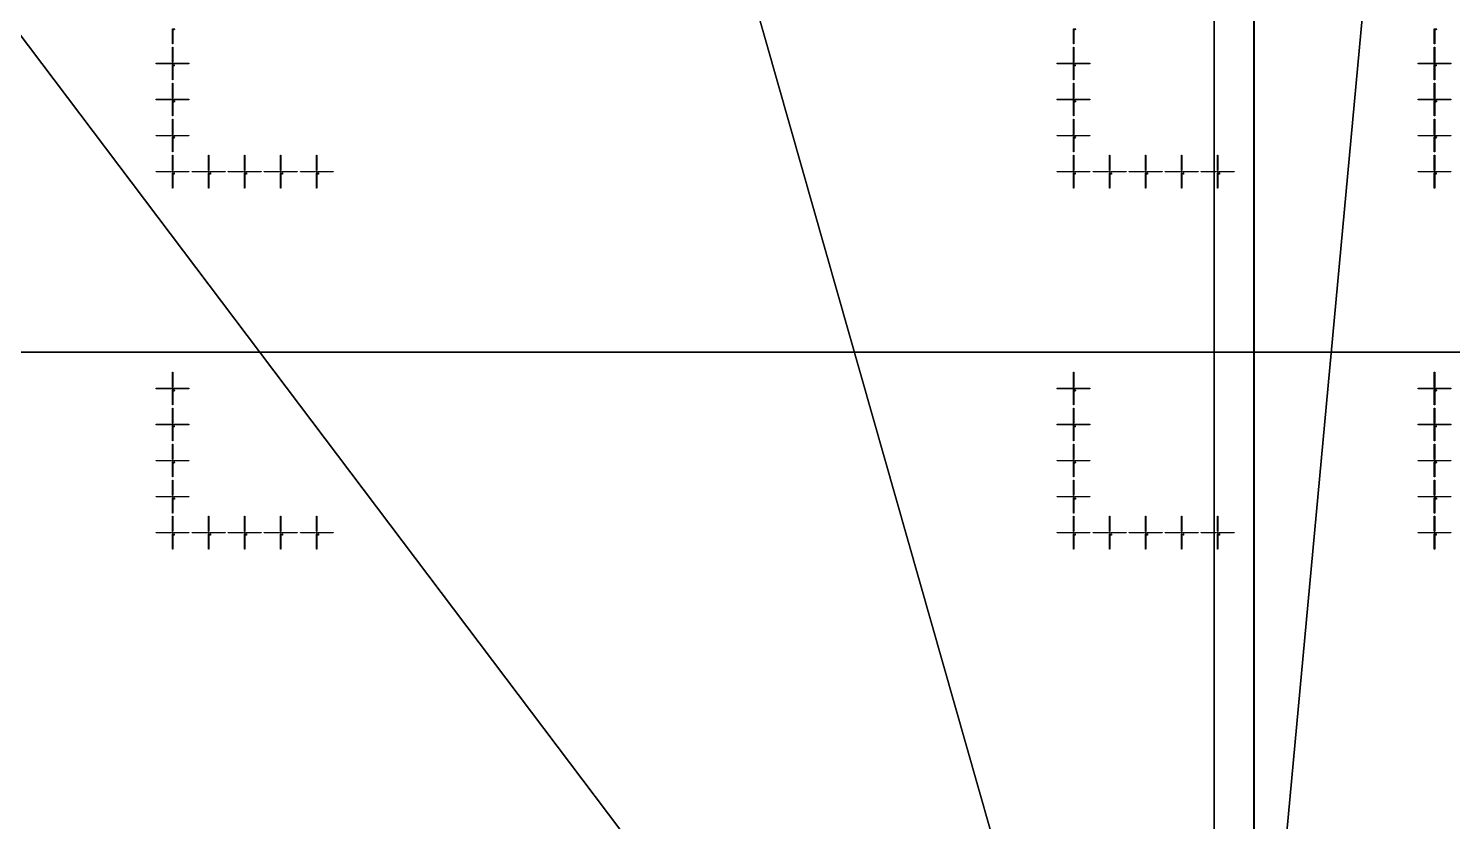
# Model space of a CAD drawing. Extents: x -25400 to 25400, y -24113 to 25400.
# Drawn here: x -6579 to 1324, y 4411 to 8810 of the extents above; entities that cross this region are included whole.
import ezdxf

# ---------------------------------------------------------------- set-up
doc = ezdxf.new("R2010")
doc.units = 0
for name, color, linetype in [('L0D0', 2, 'CONTINUOUS'), ('L1D0', 3, 'CONTINUOUS'), ('L3D0', 4, 'CONTINUOUS')]:
    doc.layers.add(name, color=color, linetype=linetype)

msp = doc.modelspace()

# ---------------------------------------------------------------- linework, layer by layer
at = {"layer": 'L0D0'}
msp.add_lwpolyline([(-10586.544, 14018.85), (0, 0), (-13818, 8555.744)], dxfattribs=at)
for points in [[(0, 0), (-10586.544, 14018.85), (-3988.706, 14018.85)], [(-7983.296, -24112.788), (-7996.667, -24108.366), (-8040.032, -24093.939), (-8083.372, -24079.433), (-8126.685, -24064.85), (-8169.972, -24050.188), (-8213.232, -24035.449), (-8256.466, -24020.632), (-8299.673, -24005.737), (-8299.673, 14018.85), (0, 14018.85), (0, 0), (-4251.735, -24112.788)], [(0, 0), (-3988.706, 14018.85), (1299.037, 14018.85)], [(4251.735, -24112.788), (0, 0), (0, 14018.85), (7213, 14018.85), (7213, 14016), (8342.854, 14016), (8342.854, -23990.765), (8299.673, -24005.737), (8256.466, -24020.632), (8213.232, -24035.449), (8169.972, -24050.188), (8126.685, -24064.85), (8083.372, -24079.433), (8040.032, -24093.939), (7996.667, -24108.366), (7983.296, -24112.788)], [(0, 0), (1299.037, 14018.85), (6980.558, 14018.85)]]:
    msp.add_lwpolyline(points, close=True, dxfattribs=at)
at = {"layer": 'L1D0'}
for points in [[(-5780.75, 8724.85), (-5780.75, 8807.85), (-5778.25, 8807.85), (-5778.25, 8724.85)], [(-5773.5, 8805.294), (-5773.5, 8808.85), (-5769.056, 8808.85), (-5769.056, 8807.961), (-5772.611, 8807.961), (-5772.611, 8806.183), (-5769.944, 8806.183), (-5769.944, 8805.294)], [(-5773.5, 8802.628), (-5773.5, 8803.517), (-5769.944, 8803.517), (-5769.944, 8802.628)], [(-5769.944, 8803.517), (-5769.944, 8805.294), (-5769.056, 8805.294), (-5769.056, 8803.517)], [(-780.75, 8724.85), (-780.75, 8807.85), (-778.25, 8807.85), (-778.25, 8724.85)], [(-773.5, 8805.294), (-773.5, 8808.85), (-769.056, 8808.85), (-769.056, 8807.961), (-772.611, 8807.961), (-772.611, 8806.183), (-769.944, 8806.183), (-769.944, 8805.294)], [(-773.5, 8802.628), (-773.5, 8803.517), (-769.944, 8803.517), (-769.944, 8802.628)], [(-769.944, 8803.517), (-769.944, 8805.294), (-769.056, 8805.294), (-769.056, 8803.517)], [(1222.25, 8724.85), (1222.25, 8807.85), (1224.75, 8807.85), (1224.75, 8724.85)], [(1229.5, 8805.294), (1229.5, 8808.85), (1233.944, 8808.85), (1233.944, 8807.961), (1230.389, 8807.961), (1230.389, 8806.183), (1233.056, 8806.183), (1233.056, 8805.294)], [(1229.5, 8802.628), (1229.5, 8803.517), (1233.056, 8803.517), (1233.056, 8802.628)], [(1233.056, 8803.517), (1233.056, 8805.294), (1233.944, 8805.294), (1233.944, 8803.517)], [(-5780.75, 8623.85), (-5780.75, 8706.85), (-5778.25, 8706.85), (-5778.25, 8623.85)], [(-780.75, 8623.85), (-780.75, 8706.85), (-778.25, 8706.85), (-778.25, 8623.85)], [(1222.25, 8623.85), (1222.25, 8706.85), (1224.75, 8706.85), (1224.75, 8623.85)], [(-5870.5, 8614.6), (-5870.5, 8617.1), (-5787.5, 8617.1), (-5787.5, 8614.6)], [(-5779.7, 8610.85), (-5779.7, 8615.65), (-5784.5, 8615.65), (-5784.5, 8616.05), (-5779.7, 8616.05), (-5779.7, 8620.85), (-5779.3, 8620.85), (-5779.3, 8616.05), (-5774.5, 8616.05), (-5774.5, 8615.65), (-5779.3, 8615.65), (-5779.3, 8610.85)], [(-5771.5, 8614.6), (-5771.5, 8617.1), (-5688.5, 8617.1), (-5688.5, 8614.6)], [(-870.5, 8614.6), (-870.5, 8617.1), (-787.5, 8617.1), (-787.5, 8614.6)], [(-779.7, 8610.85), (-779.7, 8615.65), (-784.5, 8615.65), (-784.5, 8616.05), (-779.7, 8616.05), (-779.7, 8620.85), (-779.3, 8620.85), (-779.3, 8616.05), (-774.5, 8616.05), (-774.5, 8615.65), (-779.3, 8615.65), (-779.3, 8610.85)], [(-771.5, 8614.6), (-771.5, 8617.1), (-688.5, 8617.1), (-688.5, 8614.6)], [(1132.5, 8614.6), (1132.5, 8617.1), (1215.5, 8617.1), (1215.5, 8614.6)], [(1223.3, 8610.85), (1223.3, 8615.65), (1218.5, 8615.65), (1218.5, 8616.05), (1223.3, 8616.05), (1223.3, 8620.85), (1223.7, 8620.85), (1223.7, 8616.05), (1228.5, 8616.05), (1228.5, 8615.65), (1223.7, 8615.65), (1223.7, 8610.85)], [(1231.5, 8614.6), (1231.5, 8617.1), (1314.5, 8617.1), (1314.5, 8614.6)], [(-5780.75, 8524.85), (-5780.75, 8607.85), (-5778.25, 8607.85), (-5778.25, 8524.85)], [(-5770.833, 8602.628), (-5770.833, 8604.406), (-5773.5, 8604.406), (-5773.5, 8606.183), (-5772.611, 8606.183), (-5772.611, 8605.294), (-5770.833, 8605.294), (-5770.833, 8607.961), (-5771.722, 8607.961), (-5771.722, 8608.85), (-5769.944, 8608.85), (-5769.944, 8605.294), (-5769.056, 8605.294), (-5769.056, 8604.406), (-5769.944, 8604.406), (-5769.944, 8602.628)], [(-5772.611, 8606.183), (-5772.611, 8607.961), (-5771.722, 8607.961), (-5771.722, 8606.183)], [(-780.75, 8524.85), (-780.75, 8607.85), (-778.25, 8607.85), (-778.25, 8524.85)], [(-770.833, 8602.628), (-770.833, 8604.406), (-773.5, 8604.406), (-773.5, 8606.183), (-772.611, 8606.183), (-772.611, 8605.294), (-770.833, 8605.294), (-770.833, 8607.961), (-771.722, 8607.961), (-771.722, 8608.85), (-769.944, 8608.85), (-769.944, 8605.294), (-769.056, 8605.294), (-769.056, 8604.406), (-769.944, 8604.406), (-769.944, 8602.628)], [(-772.611, 8606.183), (-772.611, 8607.961), (-771.722, 8607.961), (-771.722, 8606.183)], [(1222.25, 8524.85), (1222.25, 8607.85), (1224.75, 8607.85), (1224.75, 8524.85)], [(1232.167, 8602.628), (1232.167, 8604.406), (1229.5, 8604.406), (1229.5, 8606.183), (1230.389, 8606.183), (1230.389, 8605.294), (1232.167, 8605.294), (1232.167, 8607.961), (1231.278, 8607.961), (1231.278, 8608.85), (1233.056, 8608.85), (1233.056, 8605.294), (1233.944, 8605.294), (1233.944, 8604.406), (1233.056, 8604.406), (1233.056, 8602.628)], [(1230.389, 8606.183), (1230.389, 8607.961), (1231.278, 8607.961), (1231.278, 8606.183)], [(-5780.75, 8423.85), (-5780.75, 8506.85), (-5778.25, 8506.85), (-5778.25, 8423.85)], [(-780.75, 8423.85), (-780.75, 8506.85), (-778.25, 8506.85), (-778.25, 8423.85)], [(1222.25, 8423.85), (1222.25, 8506.85), (1224.75, 8506.85), (1224.75, 8423.85)], [(-5870.5, 8414.6), (-5870.5, 8417.1), (-5787.5, 8417.1), (-5787.5, 8414.6)], [(-5779.7, 8410.85), (-5779.7, 8415.65), (-5784.5, 8415.65), (-5784.5, 8416.05), (-5779.7, 8416.05), (-5779.7, 8420.85), (-5779.3, 8420.85), (-5779.3, 8416.05), (-5774.5, 8416.05), (-5774.5, 8415.65), (-5779.3, 8415.65), (-5779.3, 8410.85)], [(-5780.75, 8324.85), (-5780.75, 8407.85), (-5778.25, 8407.85), (-5778.25, 8324.85)], [(-5773.5, 8407.961), (-5773.5, 8408.85), (-5769.944, 8408.85), (-5769.944, 8407.961)], [(-5773.5, 8402.628), (-5773.5, 8403.517), (-5769.944, 8403.517), (-5769.944, 8402.628)], [(-5772.611, 8405.294), (-5772.611, 8406.183), (-5769.944, 8406.183), (-5769.944, 8405.294)], [(-5771.5, 8414.6), (-5771.5, 8417.1), (-5688.5, 8417.1), (-5688.5, 8414.6)], [(-5769.944, 8406.183), (-5769.944, 8407.961), (-5769.056, 8407.961), (-5769.056, 8406.183)], [(-5769.944, 8403.517), (-5769.944, 8405.294), (-5769.056, 8405.294), (-5769.056, 8403.517)], [(-870.5, 8414.6), (-870.5, 8417.1), (-787.5, 8417.1), (-787.5, 8414.6)], [(-779.7, 8410.85), (-779.7, 8415.65), (-784.5, 8415.65), (-784.5, 8416.05), (-779.7, 8416.05), (-779.7, 8420.85), (-779.3, 8420.85), (-779.3, 8416.05), (-774.5, 8416.05), (-774.5, 8415.65), (-779.3, 8415.65), (-779.3, 8410.85)], [(-780.75, 8324.85), (-780.75, 8407.85), (-778.25, 8407.85), (-778.25, 8324.85)], [(-773.5, 8407.961), (-773.5, 8408.85), (-769.944, 8408.85), (-769.944, 8407.961)], [(-773.5, 8402.628), (-773.5, 8403.517), (-769.944, 8403.517), (-769.944, 8402.628)], [(-772.611, 8405.294), (-772.611, 8406.183), (-769.944, 8406.183), (-769.944, 8405.294)], [(-771.5, 8414.6), (-771.5, 8417.1), (-688.5, 8417.1), (-688.5, 8414.6)], [(-769.944, 8406.183), (-769.944, 8407.961), (-769.056, 8407.961), (-769.056, 8406.183)], [(-769.944, 8403.517), (-769.944, 8405.294), (-769.056, 8405.294), (-769.056, 8403.517)], [(1132.5, 8414.6), (1132.5, 8417.1), (1215.5, 8417.1), (1215.5, 8414.6)], [(1223.3, 8410.85), (1223.3, 8415.65), (1218.5, 8415.65), (1218.5, 8416.05), (1223.3, 8416.05), (1223.3, 8420.85), (1223.7, 8420.85), (1223.7, 8416.05), (1228.5, 8416.05), (1228.5, 8415.65), (1223.7, 8415.65), (1223.7, 8410.85)], [(1222.25, 8324.85), (1222.25, 8407.85), (1224.75, 8407.85), (1224.75, 8324.85)], [(1229.5, 8407.961), (1229.5, 8408.85), (1233.056, 8408.85), (1233.056, 8407.961)], [(1229.5, 8402.628), (1229.5, 8403.517), (1233.056, 8403.517), (1233.056, 8402.628)], [(1230.389, 8405.294), (1230.389, 8406.183), (1233.056, 8406.183), (1233.056, 8405.294)], [(1231.5, 8414.6), (1231.5, 8417.1), (1314.5, 8417.1), (1314.5, 8414.6)], [(1233.056, 8406.183), (1233.056, 8407.961), (1233.944, 8407.961), (1233.944, 8406.183)], [(1233.056, 8403.517), (1233.056, 8405.294), (1233.944, 8405.294), (1233.944, 8403.517)], [(-5780.75, 8223.85), (-5780.75, 8306.85), (-5778.25, 8306.85), (-5778.25, 8223.85)], [(-780.75, 8223.85), (-780.75, 8306.85), (-778.25, 8306.85), (-778.25, 8223.85)], [(1222.25, 8223.85), (1222.25, 8306.85), (1224.75, 8306.85), (1224.75, 8223.85)], [(-5779.7, 8210.85), (-5779.7, 8215.65), (-5784.5, 8215.65), (-5784.5, 8216.05), (-5779.7, 8216.05), (-5779.7, 8220.85), (-5779.3, 8220.85), (-5779.3, 8216.05), (-5774.5, 8216.05), (-5774.5, 8215.65), (-5779.3, 8215.65), (-5779.3, 8210.85)], [(-779.7, 8210.85), (-779.7, 8215.65), (-784.5, 8215.65), (-784.5, 8216.05), (-779.7, 8216.05), (-779.7, 8220.85), (-779.3, 8220.85), (-779.3, 8216.05), (-774.5, 8216.05), (-774.5, 8215.65), (-779.3, 8215.65), (-779.3, 8210.85)], [(1223.3, 8210.85), (1223.3, 8215.65), (1218.5, 8215.65), (1218.5, 8216.05), (1223.3, 8216.05), (1223.3, 8220.85), (1223.7, 8220.85), (1223.7, 8216.05), (1228.5, 8216.05), (1228.5, 8215.65), (1223.7, 8215.65), (1223.7, 8210.85)], [(-5870.5, 8214.6), (-5870.5, 8217.1), (-5787.5, 8217.1), (-5787.5, 8214.6)], [(-5780.75, 8124.85), (-5780.75, 8207.85), (-5778.25, 8207.85), (-5778.25, 8124.85)], [(-5773.5, 8207.072), (-5773.5, 8207.961), (-5772.611, 8207.961), (-5772.611, 8207.072)], [(-5773.5, 8202.628), (-5773.5, 8204.406), (-5772.611, 8204.406), (-5772.611, 8203.517), (-5769.056, 8203.517), (-5769.056, 8202.628)], [(-5772.611, 8207.961), (-5772.611, 8208.85), (-5769.944, 8208.85), (-5769.944, 8207.961)], [(-5772.611, 8204.406), (-5772.611, 8205.294), (-5770.833, 8205.294), (-5770.833, 8204.406)], [(-5771.5, 8214.6), (-5771.5, 8217.1), (-5688.5, 8217.1), (-5688.5, 8214.6)], [(-5770.833, 8205.294), (-5770.833, 8206.183), (-5769.944, 8206.183), (-5769.944, 8205.294)], [(-5769.944, 8206.183), (-5769.944, 8207.961), (-5769.056, 8207.961), (-5769.056, 8206.183)], [(-870.5, 8214.6), (-870.5, 8217.1), (-787.5, 8217.1), (-787.5, 8214.6)], [(-780.75, 8124.85), (-780.75, 8207.85), (-778.25, 8207.85), (-778.25, 8124.85)], [(-773.5, 8207.072), (-773.5, 8207.961), (-772.611, 8207.961), (-772.611, 8207.072)], [(-773.5, 8202.628), (-773.5, 8204.406), (-772.611, 8204.406), (-772.611, 8203.517), (-769.056, 8203.517), (-769.056, 8202.628)], [(-772.611, 8207.961), (-772.611, 8208.85), (-769.944, 8208.85), (-769.944, 8207.961)], [(-772.611, 8204.406), (-772.611, 8205.294), (-770.833, 8205.294), (-770.833, 8204.406)], [(-771.5, 8214.6), (-771.5, 8217.1), (-688.5, 8217.1), (-688.5, 8214.6)], [(-770.833, 8205.294), (-770.833, 8206.183), (-769.944, 8206.183), (-769.944, 8205.294)], [(-769.944, 8206.183), (-769.944, 8207.961), (-769.056, 8207.961), (-769.056, 8206.183)], [(1132.5, 8214.6), (1132.5, 8217.1), (1215.5, 8217.1), (1215.5, 8214.6)], [(1222.25, 8124.85), (1222.25, 8207.85), (1224.75, 8207.85), (1224.75, 8124.85)], [(1229.5, 8207.072), (1229.5, 8207.961), (1230.389, 8207.961), (1230.389, 8207.072)], [(1229.5, 8202.628), (1229.5, 8204.406), (1230.389, 8204.406), (1230.389, 8203.517), (1233.944, 8203.517), (1233.944, 8202.628)], [(1230.389, 8207.961), (1230.389, 8208.85), (1233.056, 8208.85), (1233.056, 8207.961)], [(1230.389, 8204.406), (1230.389, 8205.294), (1232.167, 8205.294), (1232.167, 8204.406)], [(1231.5, 8214.6), (1231.5, 8217.1), (1314.5, 8217.1), (1314.5, 8214.6)], [(1232.167, 8205.294), (1232.167, 8206.183), (1233.056, 8206.183), (1233.056, 8205.294)], [(1233.056, 8206.183), (1233.056, 8207.961), (1233.944, 8207.961), (1233.944, 8206.183)], [(-5780.75, 8023.85), (-5780.75, 8106.85), (-5778.25, 8106.85), (-5778.25, 8023.85)], [(-5580.75, 8023.85), (-5580.75, 8106.85), (-5578.25, 8106.85), (-5578.25, 8023.85)], [(-5380.75, 8023.85), (-5380.75, 8106.85), (-5378.25, 8106.85), (-5378.25, 8023.85)], [(-5180.75, 8023.85), (-5180.75, 8106.85), (-5178.25, 8106.85), (-5178.25, 8023.85)], [(-4980.75, 8023.85), (-4980.75, 8106.85), (-4978.25, 8106.85), (-4978.25, 8023.85)], [(-780.75, 8023.85), (-780.75, 8106.85), (-778.25, 8106.85), (-778.25, 8023.85)], [(-580.75, 8023.85), (-580.75, 8106.85), (-578.25, 8106.85), (-578.25, 8023.85)], [(-380.75, 8023.85), (-380.75, 8106.85), (-378.25, 8106.85), (-378.25, 8023.85)], [(-180.75, 8023.85), (-180.75, 8106.85), (-178.25, 8106.85), (-178.25, 8023.85)], [(19.25, 8023.85), (19.25, 8106.85), (21.75, 8106.85), (21.75, 8023.85)], [(1222.25, 8023.85), (1222.25, 8106.85), (1224.75, 8106.85), (1224.75, 8023.85)], [(-5870.5, 8014.6), (-5870.5, 8017.1), (-5787.5, 8017.1), (-5787.5, 8014.6)], [(-5779.7, 8010.85), (-5779.7, 8015.65), (-5784.5, 8015.65), (-5784.5, 8016.05), (-5779.7, 8016.05), (-5779.7, 8020.85), (-5779.3, 8020.85), (-5779.3, 8016.05), (-5774.5, 8016.05), (-5774.5, 8015.65), (-5779.3, 8015.65), (-5779.3, 8010.85)], [(-5780.75, 7924.85), (-5780.75, 8007.85), (-5778.25, 8007.85), (-5778.25, 7924.85)], [(-5772.611, 8002.628), (-5772.611, 8003.517), (-5771.722, 8003.517), (-5771.722, 8007.072), (-5772.611, 8007.072), (-5772.611, 8007.961), (-5771.722, 8007.961), (-5771.722, 8008.85), (-5770.833, 8008.85), (-5770.833, 8003.517), (-5769.944, 8003.517), (-5769.944, 8002.628)], [(-5771.5, 8014.6), (-5771.5, 8017.1), (-5688.5, 8017.1), (-5688.5, 8014.6)], [(-5670.5, 8014.6), (-5670.5, 8017.1), (-5587.5, 8017.1), (-5587.5, 8014.6)], [(-5579.7, 8010.85), (-5579.7, 8015.65), (-5584.5, 8015.65), (-5584.5, 8016.05), (-5579.7, 8016.05), (-5579.7, 8020.85), (-5579.3, 8020.85), (-5579.3, 8016.05), (-5574.5, 8016.05), (-5574.5, 8015.65), (-5579.3, 8015.65), (-5579.3, 8010.85)], [(-5580.75, 7924.85), (-5580.75, 8007.85), (-5578.25, 8007.85), (-5578.25, 7924.85)], [(-5573.5, 8007.072), (-5573.5, 8007.961), (-5572.611, 8007.961), (-5572.611, 8007.072)], [(-5573.5, 8002.628), (-5573.5, 8004.406), (-5572.611, 8004.406), (-5572.611, 8003.517), (-5569.056, 8003.517), (-5569.056, 8002.628)], [(-5572.611, 8007.961), (-5572.611, 8008.85), (-5569.944, 8008.85), (-5569.944, 8007.961)], [(-5572.611, 8004.406), (-5572.611, 8005.294), (-5570.833, 8005.294), (-5570.833, 8004.406)], [(-5571.5, 8014.6), (-5571.5, 8017.1), (-5488.5, 8017.1), (-5488.5, 8014.6)], [(-5570.833, 8005.294), (-5570.833, 8006.183), (-5569.944, 8006.183), (-5569.944, 8005.294)], [(-5569.944, 8006.183), (-5569.944, 8007.961), (-5569.056, 8007.961), (-5569.056, 8006.183)], [(-5470.5, 8014.6), (-5470.5, 8017.1), (-5387.5, 8017.1), (-5387.5, 8014.6)], [(-5379.7, 8010.85), (-5379.7, 8015.65), (-5384.5, 8015.65), (-5384.5, 8016.05), (-5379.7, 8016.05), (-5379.7, 8020.85), (-5379.3, 8020.85), (-5379.3, 8016.05), (-5374.5, 8016.05), (-5374.5, 8015.65), (-5379.3, 8015.65), (-5379.3, 8010.85)], [(-5380.75, 7924.85), (-5380.75, 8007.85), (-5378.25, 8007.85), (-5378.25, 7924.85)], [(-5373.5, 8007.961), (-5373.5, 8008.85), (-5369.944, 8008.85), (-5369.944, 8007.961)], [(-5373.5, 8002.628), (-5373.5, 8003.517), (-5369.944, 8003.517), (-5369.944, 8002.628)], [(-5372.611, 8005.294), (-5372.611, 8006.183), (-5369.944, 8006.183), (-5369.944, 8005.294)], [(-5371.5, 8014.6), (-5371.5, 8017.1), (-5288.5, 8017.1), (-5288.5, 8014.6)], [(-5369.944, 8006.183), (-5369.944, 8007.961), (-5369.056, 8007.961), (-5369.056, 8006.183)], [(-5369.944, 8003.517), (-5369.944, 8005.294), (-5369.056, 8005.294), (-5369.056, 8003.517)], [(-5270.5, 8014.6), (-5270.5, 8017.1), (-5187.5, 8017.1), (-5187.5, 8014.6)], [(-5179.7, 8010.85), (-5179.7, 8015.65), (-5184.5, 8015.65), (-5184.5, 8016.05), (-5179.7, 8016.05), (-5179.7, 8020.85), (-5179.3, 8020.85), (-5179.3, 8016.05), (-5174.5, 8016.05), (-5174.5, 8015.65), (-5179.3, 8015.65), (-5179.3, 8010.85)], [(-5180.75, 7924.85), (-5180.75, 8007.85), (-5178.25, 8007.85), (-5178.25, 7924.85)], [(-5170.833, 8002.628), (-5170.833, 8004.406), (-5173.5, 8004.406), (-5173.5, 8006.183), (-5172.611, 8006.183), (-5172.611, 8005.294), (-5170.833, 8005.294), (-5170.833, 8007.961), (-5171.722, 8007.961), (-5171.722, 8008.85), (-5169.944, 8008.85), (-5169.944, 8005.294), (-5169.056, 8005.294), (-5169.056, 8004.406), (-5169.944, 8004.406), (-5169.944, 8002.628)], [(-5172.611, 8006.183), (-5172.611, 8007.961), (-5171.722, 8007.961), (-5171.722, 8006.183)], [(-5171.5, 8014.6), (-5171.5, 8017.1), (-5088.5, 8017.1), (-5088.5, 8014.6)], [(-5070.5, 8014.6), (-5070.5, 8017.1), (-4987.5, 8017.1), (-4987.5, 8014.6)], [(-4979.7, 8010.85), (-4979.7, 8015.65), (-4984.5, 8015.65), (-4984.5, 8016.05), (-4979.7, 8016.05), (-4979.7, 8020.85), (-4979.3, 8020.85), (-4979.3, 8016.05), (-4974.5, 8016.05), (-4974.5, 8015.65), (-4979.3, 8015.65), (-4979.3, 8010.85)], [(-4980.75, 7924.85), (-4980.75, 8007.85), (-4978.25, 8007.85), (-4978.25, 7924.85)], [(-4973.5, 8005.294), (-4973.5, 8008.85), (-4969.056, 8008.85), (-4969.056, 8007.961), (-4972.611, 8007.961), (-4972.611, 8006.183), (-4969.944, 8006.183), (-4969.944, 8005.294)], [(-4973.5, 8002.628), (-4973.5, 8003.517), (-4969.944, 8003.517), (-4969.944, 8002.628)], [(-4971.5, 8014.6), (-4971.5, 8017.1), (-4888.5, 8017.1), (-4888.5, 8014.6)], [(-4969.944, 8003.517), (-4969.944, 8005.294), (-4969.056, 8005.294), (-4969.056, 8003.517)], [(-870.5, 8014.6), (-870.5, 8017.1), (-787.5, 8017.1), (-787.5, 8014.6)], [(-779.7, 8010.85), (-779.7, 8015.65), (-784.5, 8015.65), (-784.5, 8016.05), (-779.7, 8016.05), (-779.7, 8020.85), (-779.3, 8020.85), (-779.3, 8016.05), (-774.5, 8016.05), (-774.5, 8015.65), (-779.3, 8015.65), (-779.3, 8010.85)], [(-780.75, 7924.85), (-780.75, 8007.85), (-778.25, 8007.85), (-778.25, 7924.85)], [(-772.611, 8002.628), (-772.611, 8003.517), (-771.722, 8003.517), (-771.722, 8007.072), (-772.611, 8007.072), (-772.611, 8007.961), (-771.722, 8007.961), (-771.722, 8008.85), (-770.833, 8008.85), (-770.833, 8003.517), (-769.944, 8003.517), (-769.944, 8002.628)], [(-771.5, 8014.6), (-771.5, 8017.1), (-688.5, 8017.1), (-688.5, 8014.6)], [(-670.5, 8014.6), (-670.5, 8017.1), (-587.5, 8017.1), (-587.5, 8014.6)], [(-579.7, 8010.85), (-579.7, 8015.65), (-584.5, 8015.65), (-584.5, 8016.05), (-579.7, 8016.05), (-579.7, 8020.85), (-579.3, 8020.85), (-579.3, 8016.05), (-574.5, 8016.05), (-574.5, 8015.65), (-579.3, 8015.65), (-579.3, 8010.85)], [(-580.75, 7924.85), (-580.75, 8007.85), (-578.25, 8007.85), (-578.25, 7924.85)], [(-573.5, 8007.072), (-573.5, 8007.961), (-572.611, 8007.961), (-572.611, 8007.072)], [(-573.5, 8002.628), (-573.5, 8004.406), (-572.611, 8004.406), (-572.611, 8003.517), (-569.056, 8003.517), (-569.056, 8002.628)], [(-572.611, 8007.961), (-572.611, 8008.85), (-569.944, 8008.85), (-569.944, 8007.961)], [(-572.611, 8004.406), (-572.611, 8005.294), (-570.833, 8005.294), (-570.833, 8004.406)], [(-571.5, 8014.6), (-571.5, 8017.1), (-488.5, 8017.1), (-488.5, 8014.6)], [(-570.833, 8005.294), (-570.833, 8006.183), (-569.944, 8006.183), (-569.944, 8005.294)], [(-569.944, 8006.183), (-569.944, 8007.961), (-569.056, 8007.961), (-569.056, 8006.183)], [(-470.5, 8014.6), (-470.5, 8017.1), (-387.5, 8017.1), (-387.5, 8014.6)], [(-379.7, 8010.85), (-379.7, 8015.65), (-384.5, 8015.65), (-384.5, 8016.05), (-379.7, 8016.05), (-379.7, 8020.85), (-379.3, 8020.85), (-379.3, 8016.05), (-374.5, 8016.05), (-374.5, 8015.65), (-379.3, 8015.65), (-379.3, 8010.85)], [(-380.75, 7924.85), (-380.75, 8007.85), (-378.25, 8007.85), (-378.25, 7924.85)], [(-373.5, 8007.961), (-373.5, 8008.85), (-369.944, 8008.85), (-369.944, 8007.961)], [(-373.5, 8002.628), (-373.5, 8003.517), (-369.944, 8003.517), (-369.944, 8002.628)], [(-372.611, 8005.294), (-372.611, 8006.183), (-369.944, 8006.183), (-369.944, 8005.294)], [(-371.5, 8014.6), (-371.5, 8017.1), (-288.5, 8017.1), (-288.5, 8014.6)], [(-369.944, 8006.183), (-369.944, 8007.961), (-369.056, 8007.961), (-369.056, 8006.183)], [(-369.944, 8003.517), (-369.944, 8005.294), (-369.056, 8005.294), (-369.056, 8003.517)], [(-270.5, 8014.6), (-270.5, 8017.1), (-187.5, 8017.1), (-187.5, 8014.6)], [(-179.7, 8010.85), (-179.7, 8015.65), (-184.5, 8015.65), (-184.5, 8016.05), (-179.7, 8016.05), (-179.7, 8020.85), (-179.3, 8020.85), (-179.3, 8016.05), (-174.5, 8016.05), (-174.5, 8015.65), (-179.3, 8015.65), (-179.3, 8010.85)], [(-180.75, 7924.85), (-180.75, 8007.85), (-178.25, 8007.85), (-178.25, 7924.85)], [(-170.833, 8002.628), (-170.833, 8004.406), (-173.5, 8004.406), (-173.5, 8006.183), (-172.611, 8006.183), (-172.611, 8005.294), (-170.833, 8005.294), (-170.833, 8007.961), (-171.722, 8007.961), (-171.722, 8008.85), (-169.944, 8008.85), (-169.944, 8005.294), (-169.056, 8005.294), (-169.056, 8004.406), (-169.944, 8004.406), (-169.944, 8002.628)], [(-172.611, 8006.183), (-172.611, 8007.961), (-171.722, 8007.961), (-171.722, 8006.183)], [(-171.5, 8014.6), (-171.5, 8017.1), (-88.5, 8017.1), (-88.5, 8014.6)], [(-70.5, 8014.6), (-70.5, 8017.1), (12.5, 8017.1), (12.5, 8014.6)], [(20.3, 8010.85), (20.3, 8015.65), (15.5, 8015.65), (15.5, 8016.05), (20.3, 8016.05), (20.3, 8020.85), (20.7, 8020.85), (20.7, 8016.05), (25.5, 8016.05), (25.5, 8015.65), (20.7, 8015.65), (20.7, 8010.85)], [(19.25, 7924.85), (19.25, 8007.85), (21.75, 8007.85), (21.75, 7924.85)], [(26.5, 8005.294), (26.5, 8008.85), (30.944, 8008.85), (30.944, 8007.961), (27.389, 8007.961), (27.389, 8006.183), (30.056, 8006.183), (30.056, 8005.294)], [(26.5, 8002.628), (26.5, 8003.517), (30.056, 8003.517), (30.056, 8002.628)], [(28.5, 8014.6), (28.5, 8017.1), (111.5, 8017.1), (111.5, 8014.6)], [(30.056, 8003.517), (30.056, 8005.294), (30.944, 8005.294), (30.944, 8003.517)], [(1132.5, 8014.6), (1132.5, 8017.1), (1215.5, 8017.1), (1215.5, 8014.6)], [(1223.3, 8010.85), (1223.3, 8015.65), (1218.5, 8015.65), (1218.5, 8016.05), (1223.3, 8016.05), (1223.3, 8020.85), (1223.7, 8020.85), (1223.7, 8016.05), (1228.5, 8016.05), (1228.5, 8015.65), (1223.7, 8015.65), (1223.7, 8010.85)], [(1222.25, 7924.85), (1222.25, 8007.85), (1224.75, 8007.85), (1224.75, 7924.85)], [(1230.389, 8002.628), (1230.389, 8003.517), (1231.278, 8003.517), (1231.278, 8007.072), (1230.389, 8007.072), (1230.389, 8007.961), (1231.278, 8007.961), (1231.278, 8008.85), (1232.167, 8008.85), (1232.167, 8003.517), (1233.056, 8003.517), (1233.056, 8002.628)], [(1231.5, 8014.6), (1231.5, 8017.1), (1314.5, 8017.1), (1314.5, 8014.6)], [(-5780.75, 6820.85), (-5780.75, 6903.85), (-5778.25, 6903.85), (-5778.25, 6820.85)], [(-780.75, 6820.85), (-780.75, 6903.85), (-778.25, 6903.85), (-778.25, 6820.85)], [(1222.25, 6820.85), (1222.25, 6903.85), (1224.75, 6903.85), (1224.75, 6820.85)], [(-5870.5, 6811.6), (-5870.5, 6814.1), (-5787.5, 6814.1), (-5787.5, 6811.6)], [(-5779.7, 6807.85), (-5779.7, 6812.65), (-5784.5, 6812.65), (-5784.5, 6813.05), (-5779.7, 6813.05), (-5779.7, 6817.85), (-5779.3, 6817.85), (-5779.3, 6813.05), (-5774.5, 6813.05), (-5774.5, 6812.65), (-5779.3, 6812.65), (-5779.3, 6807.85)], [(-5780.75, 6721.85), (-5780.75, 6804.85), (-5778.25, 6804.85), (-5778.25, 6721.85)], [(-5773.5, 6802.294), (-5773.5, 6805.85), (-5769.056, 6805.85), (-5769.056, 6804.961), (-5772.611, 6804.961), (-5772.611, 6803.183), (-5769.944, 6803.183), (-5769.944, 6802.294)], [(-5773.5, 6799.628), (-5773.5, 6800.517), (-5769.944, 6800.517), (-5769.944, 6799.628)], [(-5771.5, 6811.6), (-5771.5, 6814.1), (-5688.5, 6814.1), (-5688.5, 6811.6)], [(-5769.944, 6800.517), (-5769.944, 6802.294), (-5769.056, 6802.294), (-5769.056, 6800.517)], [(-870.5, 6811.6), (-870.5, 6814.1), (-787.5, 6814.1), (-787.5, 6811.6)], [(-779.7, 6807.85), (-779.7, 6812.65), (-784.5, 6812.65), (-784.5, 6813.05), (-779.7, 6813.05), (-779.7, 6817.85), (-779.3, 6817.85), (-779.3, 6813.05), (-774.5, 6813.05), (-774.5, 6812.65), (-779.3, 6812.65), (-779.3, 6807.85)], [(-780.75, 6721.85), (-780.75, 6804.85), (-778.25, 6804.85), (-778.25, 6721.85)], [(-773.5, 6802.294), (-773.5, 6805.85), (-769.056, 6805.85), (-769.056, 6804.961), (-772.611, 6804.961), (-772.611, 6803.183), (-769.944, 6803.183), (-769.944, 6802.294)], [(-773.5, 6799.628), (-773.5, 6800.517), (-769.944, 6800.517), (-769.944, 6799.628)], [(-771.5, 6811.6), (-771.5, 6814.1), (-688.5, 6814.1), (-688.5, 6811.6)], [(-769.944, 6800.517), (-769.944, 6802.294), (-769.056, 6802.294), (-769.056, 6800.517)], [(1132.5, 6811.6), (1132.5, 6814.1), (1215.5, 6814.1), (1215.5, 6811.6)], [(1223.3, 6807.85), (1223.3, 6812.65), (1218.5, 6812.65), (1218.5, 6813.05), (1223.3, 6813.05), (1223.3, 6817.85), (1223.7, 6817.85), (1223.7, 6813.05), (1228.5, 6813.05), (1228.5, 6812.65), (1223.7, 6812.65), (1223.7, 6807.85)], [(1222.25, 6721.85), (1222.25, 6804.85), (1224.75, 6804.85), (1224.75, 6721.85)], [(1229.5, 6802.294), (1229.5, 6805.85), (1233.944, 6805.85), (1233.944, 6804.961), (1230.389, 6804.961), (1230.389, 6803.183), (1233.056, 6803.183), (1233.056, 6802.294)], [(1229.5, 6799.628), (1229.5, 6800.517), (1233.056, 6800.517), (1233.056, 6799.628)], [(1231.5, 6811.6), (1231.5, 6814.1), (1314.5, 6814.1), (1314.5, 6811.6)], [(1233.056, 6800.517), (1233.056, 6802.294), (1233.944, 6802.294), (1233.944, 6800.517)], [(-5780.75, 6620.85), (-5780.75, 6703.85), (-5778.25, 6703.85), (-5778.25, 6620.85)], [(-780.75, 6620.85), (-780.75, 6703.85), (-778.25, 6703.85), (-778.25, 6620.85)], [(1222.25, 6620.85), (1222.25, 6703.85), (1224.75, 6703.85), (1224.75, 6620.85)], [(-5870.5, 6611.6), (-5870.5, 6614.1), (-5787.5, 6614.1), (-5787.5, 6611.6)], [(-5779.7, 6607.85), (-5779.7, 6612.65), (-5784.5, 6612.65), (-5784.5, 6613.05), (-5779.7, 6613.05), (-5779.7, 6617.85), (-5779.3, 6617.85), (-5779.3, 6613.05), (-5774.5, 6613.05), (-5774.5, 6612.65), (-5779.3, 6612.65), (-5779.3, 6607.85)], [(-5780.75, 6521.85), (-5780.75, 6604.85), (-5778.25, 6604.85), (-5778.25, 6521.85)], [(-5770.833, 6599.628), (-5770.833, 6601.406), (-5773.5, 6601.406), (-5773.5, 6603.183), (-5772.611, 6603.183), (-5772.611, 6602.294), (-5770.833, 6602.294), (-5770.833, 6604.961), (-5771.722, 6604.961), (-5771.722, 6605.85), (-5769.944, 6605.85), (-5769.944, 6602.294), (-5769.056, 6602.294), (-5769.056, 6601.406), (-5769.944, 6601.406), (-5769.944, 6599.628)], [(-5772.611, 6603.183), (-5772.611, 6604.961), (-5771.722, 6604.961), (-5771.722, 6603.183)], [(-5771.5, 6611.6), (-5771.5, 6614.1), (-5688.5, 6614.1), (-5688.5, 6611.6)], [(-870.5, 6611.6), (-870.5, 6614.1), (-787.5, 6614.1), (-787.5, 6611.6)], [(-779.7, 6607.85), (-779.7, 6612.65), (-784.5, 6612.65), (-784.5, 6613.05), (-779.7, 6613.05), (-779.7, 6617.85), (-779.3, 6617.85), (-779.3, 6613.05), (-774.5, 6613.05), (-774.5, 6612.65), (-779.3, 6612.65), (-779.3, 6607.85)], [(-780.75, 6521.85), (-780.75, 6604.85), (-778.25, 6604.85), (-778.25, 6521.85)], [(-770.833, 6599.628), (-770.833, 6601.406), (-773.5, 6601.406), (-773.5, 6603.183), (-772.611, 6603.183), (-772.611, 6602.294), (-770.833, 6602.294), (-770.833, 6604.961), (-771.722, 6604.961), (-771.722, 6605.85), (-769.944, 6605.85), (-769.944, 6602.294), (-769.056, 6602.294), (-769.056, 6601.406), (-769.944, 6601.406), (-769.944, 6599.628)], [(-772.611, 6603.183), (-772.611, 6604.961), (-771.722, 6604.961), (-771.722, 6603.183)], [(-771.5, 6611.6), (-771.5, 6614.1), (-688.5, 6614.1), (-688.5, 6611.6)], [(1132.5, 6611.6), (1132.5, 6614.1), (1215.5, 6614.1), (1215.5, 6611.6)], [(1223.3, 6607.85), (1223.3, 6612.65), (1218.5, 6612.65), (1218.5, 6613.05), (1223.3, 6613.05), (1223.3, 6617.85), (1223.7, 6617.85), (1223.7, 6613.05), (1228.5, 6613.05), (1228.5, 6612.65), (1223.7, 6612.65), (1223.7, 6607.85)], [(1222.25, 6521.85), (1222.25, 6604.85), (1224.75, 6604.85), (1224.75, 6521.85)], [(1232.167, 6599.628), (1232.167, 6601.406), (1229.5, 6601.406), (1229.5, 6603.183), (1230.389, 6603.183), (1230.389, 6602.294), (1232.167, 6602.294), (1232.167, 6604.961), (1231.278, 6604.961), (1231.278, 6605.85), (1233.056, 6605.85), (1233.056, 6602.294), (1233.944, 6602.294), (1233.944, 6601.406), (1233.056, 6601.406), (1233.056, 6599.628)], [(1230.389, 6603.183), (1230.389, 6604.961), (1231.278, 6604.961), (1231.278, 6603.183)], [(1231.5, 6611.6), (1231.5, 6614.1), (1314.5, 6614.1), (1314.5, 6611.6)], [(-5780.75, 6420.85), (-5780.75, 6503.85), (-5778.25, 6503.85), (-5778.25, 6420.85)], [(-780.75, 6420.85), (-780.75, 6503.85), (-778.25, 6503.85), (-778.25, 6420.85)], [(1222.25, 6420.85), (1222.25, 6503.85), (1224.75, 6503.85), (1224.75, 6420.85)], [(-5870.5, 6411.6), (-5870.5, 6414.1), (-5787.5, 6414.1), (-5787.5, 6411.6)], [(-5779.7, 6407.85), (-5779.7, 6412.65), (-5784.5, 6412.65), (-5784.5, 6413.05), (-5779.7, 6413.05), (-5779.7, 6417.85), (-5779.3, 6417.85), (-5779.3, 6413.05), (-5774.5, 6413.05), (-5774.5, 6412.65), (-5779.3, 6412.65), (-5779.3, 6407.85)], [(-5780.75, 6321.85), (-5780.75, 6404.85), (-5778.25, 6404.85), (-5778.25, 6321.85)], [(-5773.5, 6404.961), (-5773.5, 6405.85), (-5769.944, 6405.85), (-5769.944, 6404.961)], [(-5772.611, 6402.294), (-5772.611, 6403.183), (-5769.944, 6403.183), (-5769.944, 6402.294)], [(-5771.5, 6411.6), (-5771.5, 6414.1), (-5688.5, 6414.1), (-5688.5, 6411.6)], [(-5769.944, 6403.183), (-5769.944, 6404.961), (-5769.056, 6404.961), (-5769.056, 6403.183)], [(-5769.944, 6400.517), (-5769.944, 6402.294), (-5769.056, 6402.294), (-5769.056, 6400.517)], [(-870.5, 6411.6), (-870.5, 6414.1), (-787.5, 6414.1), (-787.5, 6411.6)], [(-779.7, 6407.85), (-779.7, 6412.65), (-784.5, 6412.65), (-784.5, 6413.05), (-779.7, 6413.05), (-779.7, 6417.85), (-779.3, 6417.85), (-779.3, 6413.05), (-774.5, 6413.05), (-774.5, 6412.65), (-779.3, 6412.65), (-779.3, 6407.85)], [(-780.75, 6321.85), (-780.75, 6404.85), (-778.25, 6404.85), (-778.25, 6321.85)], [(-773.5, 6404.961), (-773.5, 6405.85), (-769.944, 6405.85), (-769.944, 6404.961)], [(-772.611, 6402.294), (-772.611, 6403.183), (-769.944, 6403.183), (-769.944, 6402.294)], [(-771.5, 6411.6), (-771.5, 6414.1), (-688.5, 6414.1), (-688.5, 6411.6)], [(-769.944, 6403.183), (-769.944, 6404.961), (-769.056, 6404.961), (-769.056, 6403.183)], [(-769.944, 6400.517), (-769.944, 6402.294), (-769.056, 6402.294), (-769.056, 6400.517)], [(1132.5, 6411.6), (1132.5, 6414.1), (1215.5, 6414.1), (1215.5, 6411.6)], [(1223.3, 6407.85), (1223.3, 6412.65), (1218.5, 6412.65), (1218.5, 6413.05), (1223.3, 6413.05), (1223.3, 6417.85), (1223.7, 6417.85), (1223.7, 6413.05), (1228.5, 6413.05), (1228.5, 6412.65), (1223.7, 6412.65), (1223.7, 6407.85)], [(1222.25, 6321.85), (1222.25, 6404.85), (1224.75, 6404.85), (1224.75, 6321.85)], [(1229.5, 6404.961), (1229.5, 6405.85), (1233.056, 6405.85), (1233.056, 6404.961)], [(1230.389, 6402.294), (1230.389, 6403.183), (1233.056, 6403.183), (1233.056, 6402.294)], [(1231.5, 6411.6), (1231.5, 6414.1), (1314.5, 6414.1), (1314.5, 6411.6)], [(1233.056, 6403.183), (1233.056, 6404.961), (1233.944, 6404.961), (1233.944, 6403.183)], [(1233.056, 6400.517), (1233.056, 6402.294), (1233.944, 6402.294), (1233.944, 6400.517)], [(-5773.5, 6399.628), (-5773.5, 6400.517), (-5769.944, 6400.517), (-5769.944, 6399.628)], [(-773.5, 6399.628), (-773.5, 6400.517), (-769.944, 6400.517), (-769.944, 6399.628)], [(1229.5, 6399.628), (1229.5, 6400.517), (1233.056, 6400.517), (1233.056, 6399.628)], [(-5780.75, 6220.85), (-5780.75, 6303.85), (-5778.25, 6303.85), (-5778.25, 6220.85)], [(-780.75, 6220.85), (-780.75, 6303.85), (-778.25, 6303.85), (-778.25, 6220.85)], [(1222.25, 6220.85), (1222.25, 6303.85), (1224.75, 6303.85), (1224.75, 6220.85)], [(-5870.5, 6211.6), (-5870.5, 6214.1), (-5787.5, 6214.1), (-5787.5, 6211.6)], [(-5779.7, 6207.85), (-5779.7, 6212.65), (-5784.5, 6212.65), (-5784.5, 6213.05), (-5779.7, 6213.05), (-5779.7, 6217.85), (-5779.3, 6217.85), (-5779.3, 6213.05), (-5774.5, 6213.05), (-5774.5, 6212.65), (-5779.3, 6212.65), (-5779.3, 6207.85)], [(-5780.75, 6121.85), (-5780.75, 6204.85), (-5778.25, 6204.85), (-5778.25, 6121.85)], [(-5773.5, 6204.072), (-5773.5, 6204.961), (-5772.611, 6204.961), (-5772.611, 6204.072)], [(-5773.5, 6199.628), (-5773.5, 6201.406), (-5772.611, 6201.406), (-5772.611, 6200.517), (-5769.056, 6200.517), (-5769.056, 6199.628)], [(-5772.611, 6204.961), (-5772.611, 6205.85), (-5769.944, 6205.85), (-5769.944, 6204.961)], [(-5772.611, 6201.406), (-5772.611, 6202.294), (-5770.833, 6202.294), (-5770.833, 6201.406)], [(-5771.5, 6211.6), (-5771.5, 6214.1), (-5688.5, 6214.1), (-5688.5, 6211.6)], [(-5770.833, 6202.294), (-5770.833, 6203.183), (-5769.944, 6203.183), (-5769.944, 6202.294)], [(-5769.944, 6203.183), (-5769.944, 6204.961), (-5769.056, 6204.961), (-5769.056, 6203.183)], [(-870.5, 6211.6), (-870.5, 6214.1), (-787.5, 6214.1), (-787.5, 6211.6)], [(-779.7, 6207.85), (-779.7, 6212.65), (-784.5, 6212.65), (-784.5, 6213.05), (-779.7, 6213.05), (-779.7, 6217.85), (-779.3, 6217.85), (-779.3, 6213.05), (-774.5, 6213.05), (-774.5, 6212.65), (-779.3, 6212.65), (-779.3, 6207.85)], [(-780.75, 6121.85), (-780.75, 6204.85), (-778.25, 6204.85), (-778.25, 6121.85)], [(-773.5, 6204.072), (-773.5, 6204.961), (-772.611, 6204.961), (-772.611, 6204.072)], [(-773.5, 6199.628), (-773.5, 6201.406), (-772.611, 6201.406), (-772.611, 6200.517), (-769.056, 6200.517), (-769.056, 6199.628)], [(-772.611, 6204.961), (-772.611, 6205.85), (-769.944, 6205.85), (-769.944, 6204.961)], [(-772.611, 6201.406), (-772.611, 6202.294), (-770.833, 6202.294), (-770.833, 6201.406)], [(-771.5, 6211.6), (-771.5, 6214.1), (-688.5, 6214.1), (-688.5, 6211.6)], [(-770.833, 6202.294), (-770.833, 6203.183), (-769.944, 6203.183), (-769.944, 6202.294)], [(-769.944, 6203.183), (-769.944, 6204.961), (-769.056, 6204.961), (-769.056, 6203.183)], [(1132.5, 6211.6), (1132.5, 6214.1), (1215.5, 6214.1), (1215.5, 6211.6)], [(1223.3, 6207.85), (1223.3, 6212.65), (1218.5, 6212.65), (1218.5, 6213.05), (1223.3, 6213.05), (1223.3, 6217.85), (1223.7, 6217.85), (1223.7, 6213.05), (1228.5, 6213.05), (1228.5, 6212.65), (1223.7, 6212.65), (1223.7, 6207.85)], [(1222.25, 6121.85), (1222.25, 6204.85), (1224.75, 6204.85), (1224.75, 6121.85)], [(1229.5, 6204.072), (1229.5, 6204.961), (1230.389, 6204.961), (1230.389, 6204.072)], [(1229.5, 6199.628), (1229.5, 6201.406), (1230.389, 6201.406), (1230.389, 6200.517), (1233.944, 6200.517), (1233.944, 6199.628)], [(1230.389, 6204.961), (1230.389, 6205.85), (1233.056, 6205.85), (1233.056, 6204.961)], [(1230.389, 6201.406), (1230.389, 6202.294), (1232.167, 6202.294), (1232.167, 6201.406)], [(1231.5, 6211.6), (1231.5, 6214.1), (1314.5, 6214.1), (1314.5, 6211.6)], [(1232.167, 6202.294), (1232.167, 6203.183), (1233.056, 6203.183), (1233.056, 6202.294)], [(1233.056, 6203.183), (1233.056, 6204.961), (1233.944, 6204.961), (1233.944, 6203.183)], [(-5780.75, 6020.85), (-5780.75, 6103.85), (-5778.25, 6103.85), (-5778.25, 6020.85)], [(-5580.75, 6020.85), (-5580.75, 6103.85), (-5578.25, 6103.85), (-5578.25, 6020.85)], [(-5380.75, 6020.85), (-5380.75, 6103.85), (-5378.25, 6103.85), (-5378.25, 6020.85)], [(-5180.75, 6020.85), (-5180.75, 6103.85), (-5178.25, 6103.85), (-5178.25, 6020.85)], [(-4980.75, 6020.85), (-4980.75, 6103.85), (-4978.25, 6103.85), (-4978.25, 6020.85)], [(-780.75, 6020.85), (-780.75, 6103.85), (-778.25, 6103.85), (-778.25, 6020.85)], [(-580.75, 6020.85), (-580.75, 6103.85), (-578.25, 6103.85), (-578.25, 6020.85)], [(-380.75, 6020.85), (-380.75, 6103.85), (-378.25, 6103.85), (-378.25, 6020.85)], [(-180.75, 6020.85), (-180.75, 6103.85), (-178.25, 6103.85), (-178.25, 6020.85)], [(19.25, 6020.85), (19.25, 6103.85), (21.75, 6103.85), (21.75, 6020.85)], [(1222.25, 6020.85), (1222.25, 6103.85), (1224.75, 6103.85), (1224.75, 6020.85)], [(-5870.5, 6011.6), (-5870.5, 6014.1), (-5787.5, 6014.1), (-5787.5, 6011.6)], [(-5779.7, 6007.85), (-5779.7, 6012.65), (-5784.5, 6012.65), (-5784.5, 6013.05), (-5779.7, 6013.05), (-5779.7, 6017.85), (-5779.3, 6017.85), (-5779.3, 6013.05), (-5774.5, 6013.05), (-5774.5, 6012.65), (-5779.3, 6012.65), (-5779.3, 6007.85)], [(-5771.5, 6011.6), (-5771.5, 6014.1), (-5688.5, 6014.1), (-5688.5, 6011.6)], [(-5670.5, 6011.6), (-5670.5, 6014.1), (-5587.5, 6014.1), (-5587.5, 6011.6)], [(-5579.7, 6007.85), (-5579.7, 6012.65), (-5584.5, 6012.65), (-5584.5, 6013.05), (-5579.7, 6013.05), (-5579.7, 6017.85), (-5579.3, 6017.85), (-5579.3, 6013.05), (-5574.5, 6013.05), (-5574.5, 6012.65), (-5579.3, 6012.65), (-5579.3, 6007.85)], [(-5571.5, 6011.6), (-5571.5, 6014.1), (-5488.5, 6014.1), (-5488.5, 6011.6)], [(-5470.5, 6011.6), (-5470.5, 6014.1), (-5387.5, 6014.1), (-5387.5, 6011.6)], [(-5379.7, 6007.85), (-5379.7, 6012.65), (-5384.5, 6012.65), (-5384.5, 6013.05), (-5379.7, 6013.05), (-5379.7, 6017.85), (-5379.3, 6017.85), (-5379.3, 6013.05), (-5374.5, 6013.05), (-5374.5, 6012.65), (-5379.3, 6012.65), (-5379.3, 6007.85)], [(-5371.5, 6011.6), (-5371.5, 6014.1), (-5288.5, 6014.1), (-5288.5, 6011.6)], [(-5270.5, 6011.6), (-5270.5, 6014.1), (-5187.5, 6014.1), (-5187.5, 6011.6)], [(-5179.7, 6007.85), (-5179.7, 6012.65), (-5184.5, 6012.65), (-5184.5, 6013.05), (-5179.7, 6013.05), (-5179.7, 6017.85), (-5179.3, 6017.85), (-5179.3, 6013.05), (-5174.5, 6013.05), (-5174.5, 6012.65), (-5179.3, 6012.65), (-5179.3, 6007.85)], [(-5171.5, 6011.6), (-5171.5, 6014.1), (-5088.5, 6014.1), (-5088.5, 6011.6)], [(-5070.5, 6011.6), (-5070.5, 6014.1), (-4987.5, 6014.1), (-4987.5, 6011.6)], [(-4979.7, 6007.85), (-4979.7, 6012.65), (-4984.5, 6012.65), (-4984.5, 6013.05), (-4979.7, 6013.05), (-4979.7, 6017.85), (-4979.3, 6017.85), (-4979.3, 6013.05), (-4974.5, 6013.05), (-4974.5, 6012.65), (-4979.3, 6012.65), (-4979.3, 6007.85)], [(-4971.5, 6011.6), (-4971.5, 6014.1), (-4888.5, 6014.1), (-4888.5, 6011.6)], [(-870.5, 6011.6), (-870.5, 6014.1), (-787.5, 6014.1), (-787.5, 6011.6)], [(-779.7, 6007.85), (-779.7, 6012.65), (-784.5, 6012.65), (-784.5, 6013.05), (-779.7, 6013.05), (-779.7, 6017.85), (-779.3, 6017.85), (-779.3, 6013.05), (-774.5, 6013.05), (-774.5, 6012.65), (-779.3, 6012.65), (-779.3, 6007.85)], [(-771.5, 6011.6), (-771.5, 6014.1), (-688.5, 6014.1), (-688.5, 6011.6)], [(-670.5, 6011.6), (-670.5, 6014.1), (-587.5, 6014.1), (-587.5, 6011.6)], [(-579.7, 6007.85), (-579.7, 6012.65), (-584.5, 6012.65), (-584.5, 6013.05), (-579.7, 6013.05), (-579.7, 6017.85), (-579.3, 6017.85), (-579.3, 6013.05), (-574.5, 6013.05), (-574.5, 6012.65), (-579.3, 6012.65), (-579.3, 6007.85)], [(-571.5, 6011.6), (-571.5, 6014.1), (-488.5, 6014.1), (-488.5, 6011.6)], [(-470.5, 6011.6), (-470.5, 6014.1), (-387.5, 6014.1), (-387.5, 6011.6)], [(-379.7, 6007.85), (-379.7, 6012.65), (-384.5, 6012.65), (-384.5, 6013.05), (-379.7, 6013.05), (-379.7, 6017.85), (-379.3, 6017.85), (-379.3, 6013.05), (-374.5, 6013.05), (-374.5, 6012.65), (-379.3, 6012.65), (-379.3, 6007.85)], [(-371.5, 6011.6), (-371.5, 6014.1), (-288.5, 6014.1), (-288.5, 6011.6)], [(-270.5, 6011.6), (-270.5, 6014.1), (-187.5, 6014.1), (-187.5, 6011.6)], [(-179.7, 6007.85), (-179.7, 6012.65), (-184.5, 6012.65), (-184.5, 6013.05), (-179.7, 6013.05), (-179.7, 6017.85), (-179.3, 6017.85), (-179.3, 6013.05), (-174.5, 6013.05), (-174.5, 6012.65), (-179.3, 6012.65), (-179.3, 6007.85)], [(-171.5, 6011.6), (-171.5, 6014.1), (-88.5, 6014.1), (-88.5, 6011.6)], [(-70.5, 6011.6), (-70.5, 6014.1), (12.5, 6014.1), (12.5, 6011.6)], [(20.3, 6007.85), (20.3, 6012.65), (15.5, 6012.65), (15.5, 6013.05), (20.3, 6013.05), (20.3, 6017.85), (20.7, 6017.85), (20.7, 6013.05), (25.5, 6013.05), (25.5, 6012.65), (20.7, 6012.65), (20.7, 6007.85)], [(28.5, 6011.6), (28.5, 6014.1), (111.5, 6014.1), (111.5, 6011.6)], [(1132.5, 6011.6), (1132.5, 6014.1), (1215.5, 6014.1), (1215.5, 6011.6)], [(1223.3, 6007.85), (1223.3, 6012.65), (1218.5, 6012.65), (1218.5, 6013.05), (1223.3, 6013.05), (1223.3, 6017.85), (1223.7, 6017.85), (1223.7, 6013.05), (1228.5, 6013.05), (1228.5, 6012.65), (1223.7, 6012.65), (1223.7, 6007.85)], [(1231.5, 6011.6), (1231.5, 6014.1), (1314.5, 6014.1), (1314.5, 6011.6)], [(-5780.75, 5921.85), (-5780.75, 6004.85), (-5778.25, 6004.85), (-5778.25, 5921.85)], [(-5772.611, 5999.628), (-5772.611, 6000.517), (-5771.722, 6000.517), (-5771.722, 6004.072), (-5772.611, 6004.072), (-5772.611, 6004.961), (-5771.722, 6004.961), (-5771.722, 6005.85), (-5770.833, 6005.85), (-5770.833, 6000.517), (-5769.944, 6000.517), (-5769.944, 5999.628)], [(-5580.75, 5921.85), (-5580.75, 6004.85), (-5578.25, 6004.85), (-5578.25, 5921.85)], [(-5573.5, 6004.072), (-5573.5, 6004.961), (-5572.611, 6004.961), (-5572.611, 6004.072)], [(-5573.5, 5999.628), (-5573.5, 6001.406), (-5572.611, 6001.406), (-5572.611, 6000.517), (-5569.056, 6000.517), (-5569.056, 5999.628)], [(-5572.611, 6004.961), (-5572.611, 6005.85), (-5569.944, 6005.85), (-5569.944, 6004.961)], [(-5572.611, 6001.406), (-5572.611, 6002.294), (-5570.833, 6002.294), (-5570.833, 6001.406)], [(-5570.833, 6002.294), (-5570.833, 6003.183), (-5569.944, 6003.183), (-5569.944, 6002.294)], [(-5569.944, 6003.183), (-5569.944, 6004.961), (-5569.056, 6004.961), (-5569.056, 6003.183)], [(-5380.75, 5921.85), (-5380.75, 6004.85), (-5378.25, 6004.85), (-5378.25, 5921.85)], [(-5373.5, 6004.961), (-5373.5, 6005.85), (-5369.944, 6005.85), (-5369.944, 6004.961)], [(-5373.5, 5999.628), (-5373.5, 6000.517), (-5369.944, 6000.517), (-5369.944, 5999.628)], [(-5372.611, 6002.294), (-5372.611, 6003.183), (-5369.944, 6003.183), (-5369.944, 6002.294)], [(-5369.944, 6003.183), (-5369.944, 6004.961), (-5369.056, 6004.961), (-5369.056, 6003.183)], [(-5369.944, 6000.517), (-5369.944, 6002.294), (-5369.056, 6002.294), (-5369.056, 6000.517)], [(-5180.75, 5921.85), (-5180.75, 6004.85), (-5178.25, 6004.85), (-5178.25, 5921.85)], [(-5170.833, 5999.628), (-5170.833, 6001.406), (-5173.5, 6001.406), (-5173.5, 6003.183), (-5172.611, 6003.183), (-5172.611, 6002.294), (-5170.833, 6002.294), (-5170.833, 6004.961), (-5171.722, 6004.961), (-5171.722, 6005.85), (-5169.944, 6005.85), (-5169.944, 6002.294), (-5169.056, 6002.294), (-5169.056, 6001.406), (-5169.944, 6001.406), (-5169.944, 5999.628)], [(-5172.611, 6003.183), (-5172.611, 6004.961), (-5171.722, 6004.961), (-5171.722, 6003.183)], [(-4980.75, 5921.85), (-4980.75, 6004.85), (-4978.25, 6004.85), (-4978.25, 5921.85)], [(-4973.5, 6002.294), (-4973.5, 6005.85), (-4969.056, 6005.85), (-4969.056, 6004.961), (-4972.611, 6004.961), (-4972.611, 6003.183), (-4969.944, 6003.183), (-4969.944, 6002.294)], [(-4973.5, 5999.628), (-4973.5, 6000.517), (-4969.944, 6000.517), (-4969.944, 5999.628)], [(-4969.944, 6000.517), (-4969.944, 6002.294), (-4969.056, 6002.294), (-4969.056, 6000.517)], [(-780.75, 5921.85), (-780.75, 6004.85), (-778.25, 6004.85), (-778.25, 5921.85)], [(-772.611, 5999.628), (-772.611, 6000.517), (-771.722, 6000.517), (-771.722, 6004.072), (-772.611, 6004.072), (-772.611, 6004.961), (-771.722, 6004.961), (-771.722, 6005.85), (-770.833, 6005.85), (-770.833, 6000.517), (-769.944, 6000.517), (-769.944, 5999.628)], [(-580.75, 5921.85), (-580.75, 6004.85), (-578.25, 6004.85), (-578.25, 5921.85)], [(-573.5, 6004.072), (-573.5, 6004.961), (-572.611, 6004.961), (-572.611, 6004.072)], [(-573.5, 5999.628), (-573.5, 6001.406), (-572.611, 6001.406), (-572.611, 6000.517), (-569.056, 6000.517), (-569.056, 5999.628)], [(-572.611, 6004.961), (-572.611, 6005.85), (-569.944, 6005.85), (-569.944, 6004.961)], [(-572.611, 6001.406), (-572.611, 6002.294), (-570.833, 6002.294), (-570.833, 6001.406)], [(-570.833, 6002.294), (-570.833, 6003.183), (-569.944, 6003.183), (-569.944, 6002.294)], [(-569.944, 6003.183), (-569.944, 6004.961), (-569.056, 6004.961), (-569.056, 6003.183)], [(-380.75, 5921.85), (-380.75, 6004.85), (-378.25, 6004.85), (-378.25, 5921.85)], [(-373.5, 6004.961), (-373.5, 6005.85), (-369.944, 6005.85), (-369.944, 6004.961)], [(-373.5, 5999.628), (-373.5, 6000.517), (-369.944, 6000.517), (-369.944, 5999.628)], [(-372.611, 6002.294), (-372.611, 6003.183), (-369.944, 6003.183), (-369.944, 6002.294)], [(-369.944, 6003.183), (-369.944, 6004.961), (-369.056, 6004.961), (-369.056, 6003.183)], [(-369.944, 6000.517), (-369.944, 6002.294), (-369.056, 6002.294), (-369.056, 6000.517)], [(-180.75, 5921.85), (-180.75, 6004.85), (-178.25, 6004.85), (-178.25, 5921.85)], [(-170.833, 5999.628), (-170.833, 6001.406), (-173.5, 6001.406), (-173.5, 6003.183), (-172.611, 6003.183), (-172.611, 6002.294), (-170.833, 6002.294), (-170.833, 6004.961), (-171.722, 6004.961), (-171.722, 6005.85), (-169.944, 6005.85), (-169.944, 6002.294), (-169.056, 6002.294), (-169.056, 6001.406), (-169.944, 6001.406), (-169.944, 5999.628)], [(-172.611, 6003.183), (-172.611, 6004.961), (-171.722, 6004.961), (-171.722, 6003.183)], [(19.25, 5921.85), (19.25, 6004.85), (21.75, 6004.85), (21.75, 5921.85)], [(26.5, 6002.294), (26.5, 6005.85), (30.944, 6005.85), (30.944, 6004.961), (27.389, 6004.961), (27.389, 6003.183), (30.056, 6003.183), (30.056, 6002.294)], [(26.5, 5999.628), (26.5, 6000.517), (30.056, 6000.517), (30.056, 5999.628)], [(30.056, 6000.517), (30.056, 6002.294), (30.944, 6002.294), (30.944, 6000.517)], [(1222.25, 5921.85), (1222.25, 6004.85), (1224.75, 6004.85), (1224.75, 5921.85)], [(1230.389, 5999.628), (1230.389, 6000.517), (1231.278, 6000.517), (1231.278, 6004.072), (1230.389, 6004.072), (1230.389, 6004.961), (1231.278, 6004.961), (1231.278, 6005.85), (1232.167, 6005.85), (1232.167, 6000.517), (1233.056, 6000.517), (1233.056, 5999.628)]]:
    msp.add_lwpolyline(points, close=True, dxfattribs=at)
at = {"layer": 'L3D0'}
for points in [[(-20788.5, 7015.85), (14226.5, 7015.85), (14226.5, 14015.85), (7226.5, 14015.85), (7226.5, 7015.85), (7223.5, 7015.85), (7223.5, 14015.85), (223.5, 14015.85), (223.5, 7015.85), (220.5, 7015.85), (220.5, 14015.85), (-6779.5, 14015.85)], [(-20788.5, 12.85), (21229.5, 12.85), (21229.5, 7012.85), (14229.5, 7012.85), (14229.5, 12.85), (14226.5, 12.85), (14226.5, 7012.85), (7226.5, 7012.85), (7226.5, 12.85), (7223.5, 12.85), (7223.5, 7012.85), (223.5, 7012.85), (223.5, 12.85), (220.5, 12.85), (220.5, 7012.85), (-6779.5, 7012.85)]]:
    msp.add_lwpolyline(points, dxfattribs=at)

doc.saveas('drawing.dxf')
